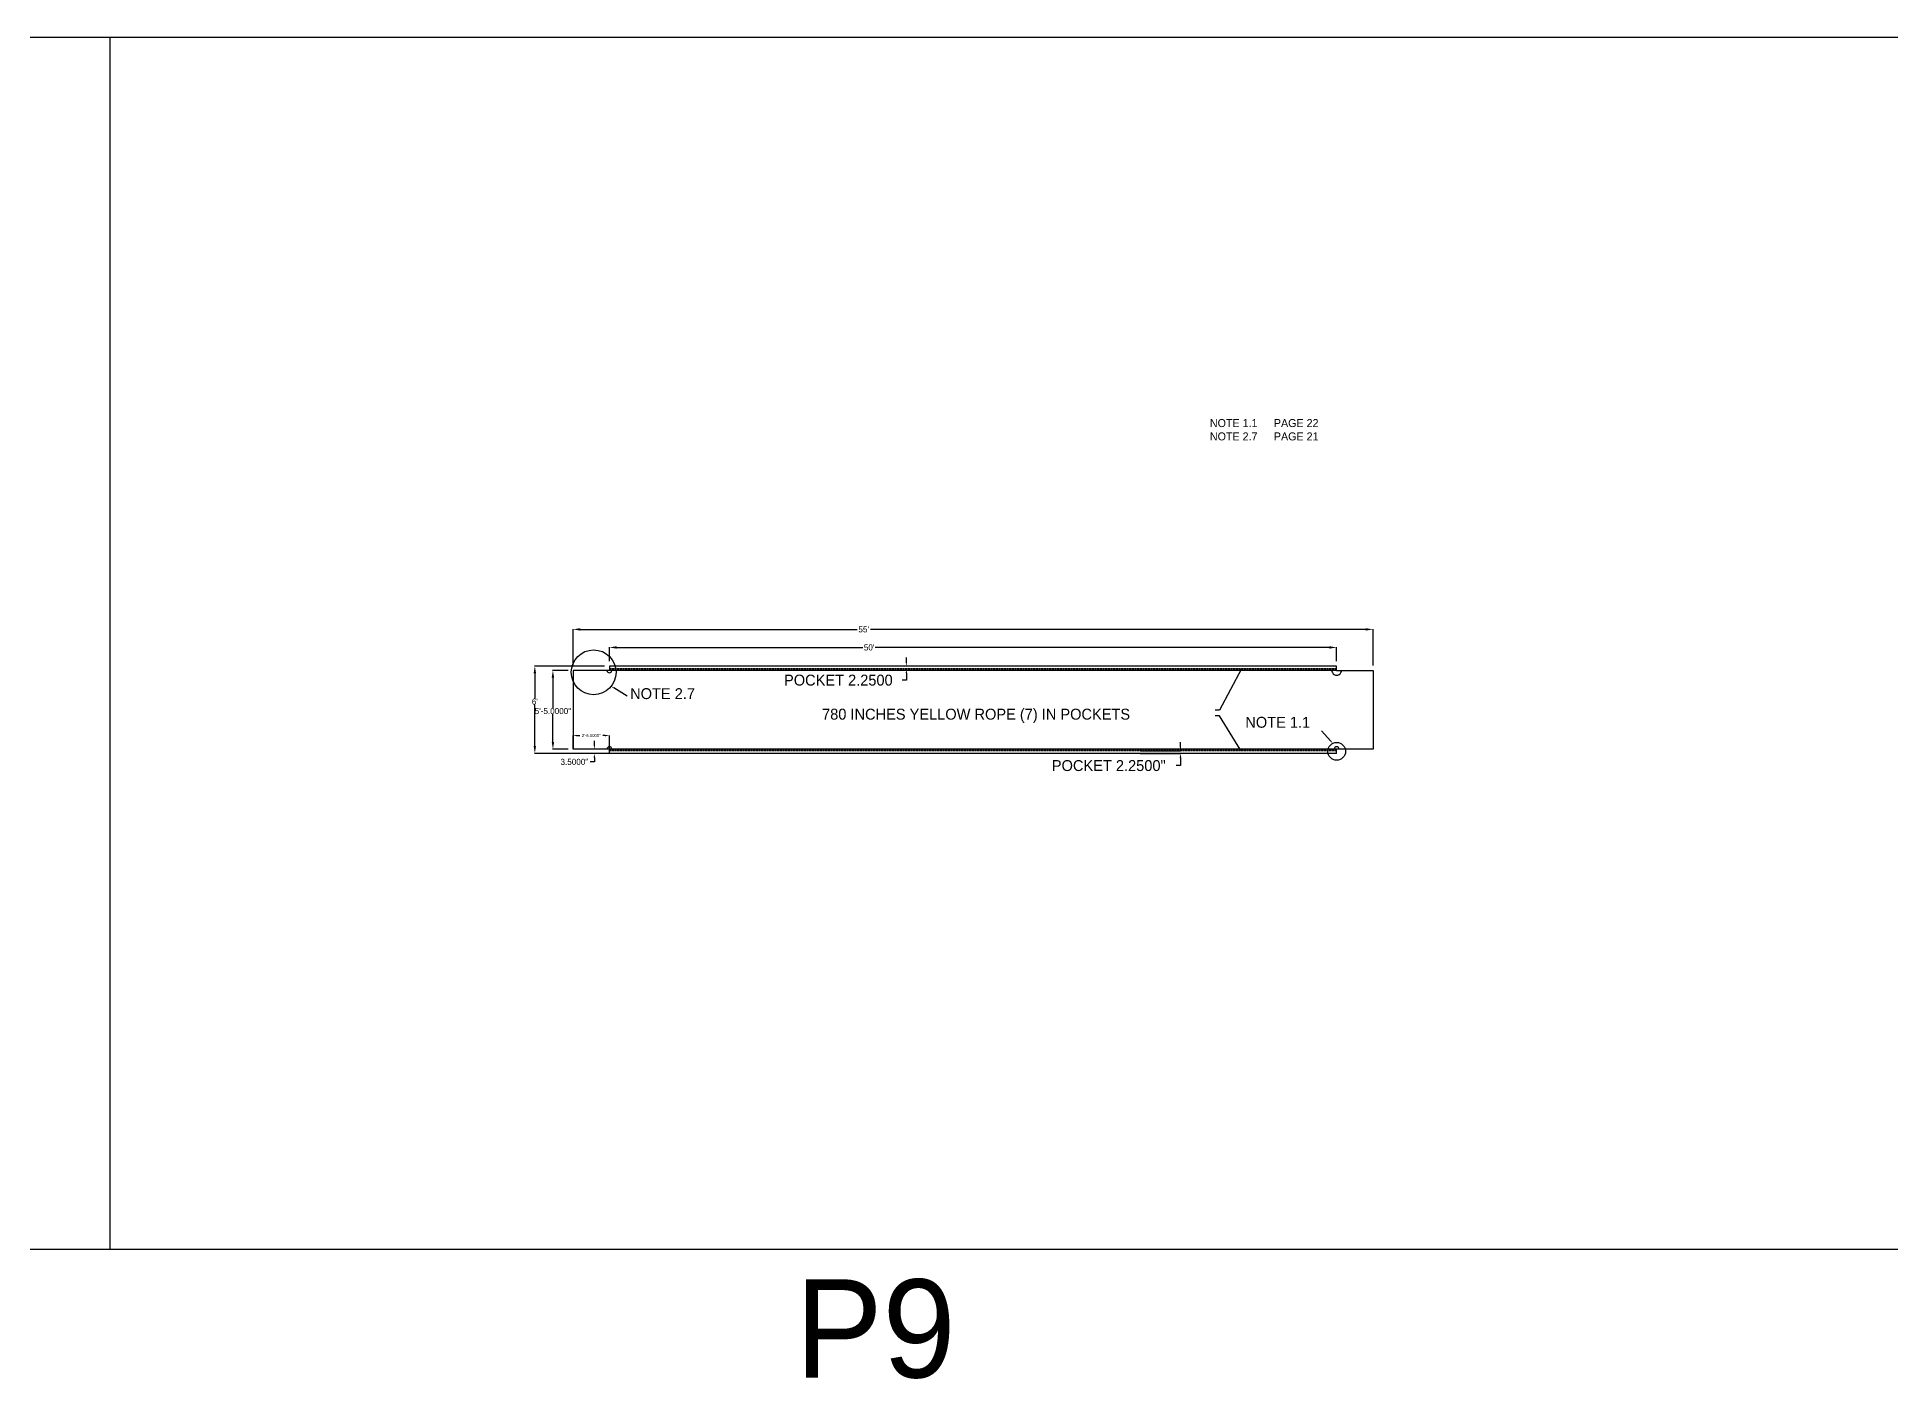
# Model space of a CAD drawing. Header units: inches. Extents: x 1631 to 16634, y 11819 to 13981.
# Drawn here: x 13574 to 15103, y 12874 to 13981 of the extents above; entities that cross this region are included whole.
import ezdxf

# ---------------------------------------------------------------- set-up
doc = ezdxf.new("R2010")
doc.units = ezdxf.units.IN
doc.header["$MEASUREMENT"] = 0
doc.linetypes.add('HIDDEN', pattern=[0.375, 0.25, -0.125])
for name, color, linetype in [('DIMENSION', 7, 'Continuous'), ('FINISH', 1, 'Continuous'), ('STECH', 7, 'HIDDEN'), ('TEXT', 7, 'Continuous')]:
    doc.layers.add(name, color=color, linetype=linetype)
doc.dimstyles.get("Standard").update_dxf_attribs({"dimtxt": 2.5, "dimasz": 3.5, "dimexe": 0.18, "dimexo": 0.0625, "dimgap": 0.09, "dimtad": 0, "dimtih": 1, "dimtoh": 1, "dimdec": 4, "dimzin": 0, "dimdsep": 46, "dimlunit": 3, "dimtxsty": 'Standard', "dimcen": 0.09, "dimadec": 0, "dimazin": 0, "dimtfac": 1, "dimtdec": 4, "dimtofl": 0, "dimtmove": 0, "dimatfit": 3, "dimfxl": 0, "dimtolj": 1, "dimtzin": 0, "dimarcsym": 0})

# ---------------------------------------------------------------- blocks, each defined once
blk = doc.blocks.new('*D126')
at = {"layer": 'DEFPOINTS', "color": 0}
for p in [(14645.9, 13477.2), (14045.9, 13461.8), (14645.9, 13461.8)]:
    blk.add_point(p, dxfattribs=at)
at = {"layer": 'DIMENSION', "color": 0, "lineweight": -2}
for p, q in [((14045.9, 13465.8), (14045.9, 13477.4)), ((14051.9, 13477.2), (14255.1, 13477.2)), ((14639.9, 13477.2), (14265.3, 13477.2)), ((14645.9, 13465.8), (14645.9, 13477.4))]:
    blk.add_line(p, q, dxfattribs=at)
at = {"layer": 'DIMENSION', "color": 0}
for points in [[(14051.9, 13478.2), (14051.9, 13476.2), (14045.9, 13477.2)], [(14639.9, 13478.2), (14639.9, 13476.2), (14645.9, 13477.2)]]:
    blk.add_solid(points, dxfattribs=at)
at = {"layer": 'DIMENSION', "color": 0, "insert": (14260.2, 13477.2), "char_height": 5, "attachment_point": 5}
blk.add_mtext("\\A1;50'", dxfattribs=at)
blk = doc.blocks.new('*D127')
at = {"layer": 'DEFPOINTS', "color": 0}
for p in [(14015.9, 13492.1), (14015.9, 13458.3), (14675.9, 13458.3)]:
    blk.add_point(p, dxfattribs=at)
at = {"layer": 'DIMENSION', "color": 0, "lineweight": -2}
for p, q in [((14015.9, 13462.3), (14015.9, 13492.3)), ((14021.9, 13492.1), (14250.2, 13492.1)), ((14669.9, 13492.1), (14261.2, 13492.1)), ((14675.9, 13462.3), (14675.9, 13492.3))]:
    blk.add_line(p, q, dxfattribs=at)
at = {"layer": 'DIMENSION', "color": 0}
for points in [[(14021.9, 13493.1), (14021.9, 13491.1), (14015.9, 13492.1)], [(14669.9, 13493.1), (14669.9, 13491.1), (14675.9, 13492.1)]]:
    blk.add_solid(points, dxfattribs=at)
at = {"layer": 'DIMENSION', "color": 0, "insert": (14255.7, 13492.1), "char_height": 5, "attachment_point": 5}
blk.add_mtext("\\A1;55'", dxfattribs=at)
blk = doc.blocks.new('*D128')
at = {"layer": 'DEFPOINTS', "color": 0}
for p in [(14015.9, 13458.3), (13999.3, 13393.3), (14015.9, 13393.3)]:
    blk.add_point(p, dxfattribs=at)
at = {"layer": 'DIMENSION', "color": 0, "lineweight": -2}
for p, q in [((14011.9, 13458.3), (13999.1, 13458.3)), ((13999.3, 13452.3), (13999.3, 13427.3)), ((13999.3, 13399.3), (13999.3, 13422.2)), ((14011.9, 13393.3), (13999.1, 13393.3))]:
    blk.add_line(p, q, dxfattribs=at)
at = {"layer": 'DIMENSION', "color": 0}
for points in [[(13998.3, 13452.3), (14000.3, 13452.3), (13999.3, 13458.3)], [(13998.3, 13399.3), (14000.3, 13399.3), (13999.3, 13393.3)]]:
    blk.add_solid(points, dxfattribs=at)
at = {"layer": 'DIMENSION', "color": 0, "insert": (13999.3, 13424.7), "char_height": 5, "attachment_point": 5}
blk.add_mtext('\\A1;5\'-5.0000"', dxfattribs=at)
blk = doc.blocks.new('*D129')
at = {"layer": 'DEFPOINTS', "color": 0}
for p in [(14045.9, 13461.8), (13984.4, 13389.8), (14045.9, 13389.8)]:
    blk.add_point(p, dxfattribs=at)
at = {"layer": 'DIMENSION', "color": 0, "lineweight": -2}
for p, q in [((14041.9, 13461.8), (13984.2, 13461.8)), ((13984.4, 13455.8), (13984.4, 13435.1)), ((13984.4, 13395.8), (13984.4, 13429.9)), ((14041.9, 13389.8), (13984.2, 13389.8))]:
    blk.add_line(p, q, dxfattribs=at)
at = {"layer": 'DIMENSION', "color": 0}
for points in [[(13983.4, 13455.8), (13985.4, 13455.8), (13984.4, 13461.8)], [(13983.4, 13395.8), (13985.4, 13395.8), (13984.4, 13389.8)]]:
    blk.add_solid(points, dxfattribs=at)
at = {"layer": 'DIMENSION', "color": 0, "insert": (13984.4, 13432.5), "char_height": 5, "attachment_point": 5}
blk.add_mtext("\\A1;6'", dxfattribs=at)
blk = doc.blocks.new('*D130')
at = {"layer": 'DEFPOINTS', "color": 0}
for p in [(14290.8, 13461.8), (14290.8, 13459.5), (14290.9, 13459.5)]:
    blk.add_point(p, dxfattribs=at)
at = {"layer": 'TEXT', "color": 0, "lineweight": -2}
for p, q in [((14290.9, 13465.3), (14290.9, 13468.8)), ((14290.9, 13461.8), (14291.1, 13461.8)), ((14290.9, 13459.5), (14291.1, 13459.5)), ((14290.9, 13450.2), (14287.4, 13450.2)), ((14290.9, 13456), (14290.9, 13450.2))]:
    blk.add_line(p, q, dxfattribs=at)
at = {"layer": 'TEXT', "color": 0}
for points in [[(14290.3, 13465.3), (14291.5, 13465.3), (14290.9, 13461.8)], [(14290.3, 13456), (14291.5, 13456), (14290.9, 13459.5)]]:
    blk.add_solid(points, dxfattribs=at)
at = {"layer": 'TEXT', "color": 0, "insert": (14234.8, 13450.2), "char_height": 9, "attachment_point": 5}
blk.add_mtext('\\A1;POCKET 2.2500', dxfattribs=at)
blk = doc.blocks.new('*D138')
at = {"layer": 'DEFPOINTS', "color": 0}
for p in [(14033.5, 13389.8), (14045.9, 13393.3), (14045.9, 13389.8)]:
    blk.add_point(p, dxfattribs=at)
at = {"layer": 'TEXT', "color": 0, "lineweight": -2}
for p, q in [((14033.5, 13396.8), (14033.5, 13400.3)), ((14033.5, 13382.8), (14030, 13382.8)), ((14045.8, 13393.3), (14033.4, 13393.3)), ((14045.8, 13389.8), (14033.4, 13389.8)), ((14033.5, 13386.3), (14033.5, 13382.8))]:
    blk.add_line(p, q, dxfattribs=at)
at = {"layer": 'TEXT', "color": 0}
for points in [[(14032.9, 13396.8), (14034.1, 13396.8), (14033.5, 13393.3)], [(14032.9, 13386.3), (14034.1, 13386.3), (14033.5, 13389.8)]]:
    blk.add_solid(points, dxfattribs=at)
at = {"layer": 'TEXT', "color": 0, "insert": (14017, 13382.8), "char_height": 5, "attachment_point": 5}
blk.add_mtext('\\A1;3.5000"', dxfattribs=at)
blk = doc.blocks.new('*D139')
at = {"layer": 'DEFPOINTS', "color": 0}
for p in [(14045.9, 13404.5), (14015.9, 13393.3), (14045.9, 13391.5)]:
    blk.add_point(p, dxfattribs=at)
at = {"layer": 'TEXT', "color": 0, "lineweight": -2}
for p, q in [((14015.9, 13393.3), (14015.9, 13404.7)), ((14019.4, 13404.5), (14021.4, 13404.5)), ((14042.4, 13404.5), (14040.4, 13404.5)), ((14045.9, 13391.6), (14045.9, 13404.7))]:
    blk.add_line(p, q, dxfattribs=at)
at = {"layer": 'TEXT', "color": 0}
for points in [[(14019.4, 13405.1), (14019.4, 13403.9), (14015.9, 13404.5)], [(14042.4, 13405.1), (14042.4, 13403.9), (14045.9, 13404.5)]]:
    blk.add_solid(points, dxfattribs=at)
at = {"layer": 'TEXT', "color": 0, "insert": (14030.9, 13404.5), "char_height": 2.5, "attachment_point": 5}
blk.add_mtext('\\A1;2\'-6.0000"', dxfattribs=at)
blk = doc.blocks.new('*D183')
at = {"layer": 'DEFPOINTS', "color": 0}
for p in [(14483.8, 13389.8), (14484.2, 13392), (14517, 13389.8)]:
    blk.add_point(p, dxfattribs=at)
at = {"layer": 'DIMENSION', "color": 0, "lineweight": -2}
for p, q in [((14517, 13395.5), (14517, 13399)), ((14483.9, 13389.8), (14517.2, 13389.8)), ((14484.2, 13392), (14517.2, 13392)), ((14517, 13386.3), (14517, 13379.7)), ((14517, 13379.7), (14513.5, 13379.7))]:
    blk.add_line(p, q, dxfattribs=at)
at = {"layer": 'DIMENSION', "color": 0}
for points in [[(14516.4, 13395.5), (14517.6, 13395.5), (14517, 13392)], [(14516.4, 13386.3), (14517.6, 13386.3), (14517, 13389.8)]]:
    blk.add_solid(points, dxfattribs=at)
at = {"layer": 'DIMENSION', "color": 0, "insert": (14457.9, 13379.7), "char_height": 9, "attachment_point": 5}
blk.add_mtext('\\A1;POCKET 2.2500"', dxfattribs=at)

msp = doc.modelspace()

# ---------------------------------------------------------------- linework, layer by layer
at = {"layer": 'FINISH'}
for p, q in [((14645.89816, 13461.76638), (14045.89816, 13461.76638)), ((14045.89816, 13461.76638), (14045.89816, 13458.26638)), ((14645.89816, 13458.26638), (14645.89816, 13461.76638)), ((14015.89816, 13458.26638), (14015.89816, 13393.26638)), ((14045.89816, 13458.26638), (14015.89816, 13458.26638)), ((14645.89816, 13458.26638), (14045.89816, 13458.26638)), ((14645.89816, 13458.26638), (14675.89816, 13458.26638)), ((14675.89816, 13458.26638), (14675.89816, 13393.26638)), ((14045.89816, 13393.26638), (14015.89816, 13393.26638)), ((14645.89816, 13393.26638), (14045.89816, 13393.26638)), ((14045.89816, 13389.76638), (14045.89816, 13393.26638)), ((14645.89816, 13389.76638), (14045.89816, 13389.76638)), ((14675.89816, 13393.26638), (14645.89816, 13393.26638)), ((14645.89816, 13389.76638), (14645.89816, 13393.26638))]:
    msp.add_line(p, q, dxfattribs=at)
for centre, radius, start, end in [((14045.89816, 13458.26638), 2, 180, 0), ((14645.89816, 13458.26638), 4, 176.4166783, 3.5833217), ((14045.89816, 13393.26638), 2, 0, 180), ((14645.89816, 13393.26638), 2, 0, 180)]:
    msp.add_arc(centre, radius, start, end, dxfattribs=at)
at = {"layer": 'STECH', "ltscale": 0.015}
for p, q in [((14645.89816, 13459.51638), (14045.89816, 13459.51638)), ((14645.89816, 13458.51638), (14045.89816, 13458.51638)), ((14645.89816, 13393.01638), (14045.89816, 13393.01638)), ((14645.89816, 13392.01638), (14045.89816, 13392.01638))]:
    msp.add_line(p, q, dxfattribs=at)
at = {"layer": 'TEXT'}
for p, q in [((12133.76147, 13980.7397), (13633.76147, 13980.7397)), ((13633.76147, 13980.7397), (13633.76147, 12980.7397)), ((13633.76147, 13980.7397), (15133.76147, 13980.7397)), ((13633.76147, 13980.7397), (13633.76147, 12980.7397)), ((14060.63878, 13437.1045), (14049.4744, 13443.86637)), ((14633.43435, 13408.33184), (14641.01797, 13399.93009)), ((12133.76147, 12980.7397), (13633.76147, 12980.7397)), ((13633.76147, 12980.7397), (15133.76147, 12980.7397))]:
    msp.add_line(p, q, dxfattribs=at)
for centre, radius in [((14032.93209, 13456.70998), 18.48464), ((14645.89816, 13391.51638), 7.34291)]:
    msp.add_circle(centre, radius, dxfattribs=at)
for points in [[(14049.66993, 13444.23431), (14049.27886, 13443.49843), (14047.26676, 13445.03956)], [(14640.72481, 13399.634), (14641.31113, 13400.22618), (14642.7945, 13398.17113)]]:
    msp.add_solid(points, dxfattribs=at)

# ---------------------------------------------------------------- texts
at = {"layer": 'DIMENSION', "insert": (14545.68702, 13424.23909), "char_height": 2.5, "attachment_point": 9}
msp.add_mtext('\\A1;', dxfattribs=at)
at = {"layer": 'TEXT'}
for s, height, p in [('NOTE 2.7', 9, (14063.02307, 13434.604)), ('780 INCHES YELLOW ROPE (7) IN POCKETS', 9, (14221.35687, 13417.65955)), ('NOTE 1.1', 9, (14570.55176, 13410.96666)), ('P9', 80.977854, (14199.09175, 12874.92702))]:
    msp.add_text(s, height=height, dxfattribs=at).set_placement(p)
at = {"layer": 'TEXT', "insert": (14541.31743, 13665.61689), "char_height": 6.6, "width": 210.3834797, "attachment_point": 1}
msp.add_mtext('NOTE 1.1^IPAGE 22\\PNOTE 2.7^IPAGE 21', dxfattribs=at)

# ---------------------------------------------------------------- dimensions: what is measured, and where the dimension line sits
at = {"layer": 'DIMENSION'}
for base, p1, p2, picture, middle in [((14015.89816, 13492.07751), (14675.89816, 13458.26638), (14015.89816, 13458.26638), '*D127', (14255.69908, 13492.07751)), ((14645.89816, 13477.2248), (14045.89816, 13461.76638), (14645.89816, 13461.76638), '*D126', (14260.20341, 13477.2248))]:
    dim = msp.add_linear_dim(base=base, p1=p1, p2=p2, dimstyle='Standard', override={"dimscale": 1, "dimtxt": 5, "dimasz": 6, "dimexo": 4, "dimcen": 6, "dimatfit": 3}, dxfattribs=at)
    dim.commit()
    dim.dimension.update_dxf_attribs({"geometry": picture, "text_midpoint": middle, "dimtype": 160})
for base, p1, p2, picture, middle in [((13984.42942, 13389.76638), (14045.89816, 13461.76638), (14045.89816, 13389.76638), '*D129', (13984.42942, 13432.53301)), ((13999.26196, 13393.26638), (14015.89816, 13458.26638), (14015.89816, 13393.26638), '*D128', (13999.26196, 13424.74255))]:
    dim = msp.add_linear_dim(base=base, p1=p1, p2=p2, angle=270, dimstyle='Standard', override={"dimscale": 1, "dimtxt": 5, "dimasz": 6, "dimexo": 4, "dimcen": 6, "dimatfit": 3}, dxfattribs=at)
    dim.commit()
    dim.dimension.update_dxf_attribs({"geometry": picture, "text_midpoint": middle, "dimtype": 160})
dim = msp.add_linear_dim(base=(14516.99766, 13389.76638), p1=(14484.16082, 13392.01638), p2=(14483.8235, 13389.76638), angle=90, text='POCKET <>', dimstyle='Standard', override={"dimtxt": 9}, dxfattribs=at)
dim.commit()
dim.dimension.update_dxf_attribs({"geometry": '*D183', "text_midpoint": (14457.90766, 13379.67594), "dimtype": 160})
at = {"layer": 'TEXT'}
dim = msp.add_linear_dim(base=(14290.87322, 13459.51638), p1=(14290.81072, 13461.76638), p2=(14290.81072, 13459.51638), angle=90, text='POCKET 2.2500', dimstyle='Standard', override={"dimscale": 1, "dimtxt": 9}, dxfattribs=at)
dim.commit()
dim.dimension.update_dxf_attribs({"geometry": '*D130', "text_midpoint": (14234.78322, 13450.21735), "dimtype": 160})
dim = msp.add_linear_dim(base=(14033.5331, 13389.76638), p1=(14045.89816, 13393.26638), p2=(14045.89816, 13389.76638), angle=90, dimstyle='Standard', override={"dimtxt": 5}, dxfattribs=at)
dim.commit()
dim.dimension.update_dxf_attribs({"geometry": '*D138', "text_midpoint": (14017.02643, 13382.76638)})
dim = msp.add_linear_dim(base=(14045.89816, 13404.49554), p1=(14015.89816, 13393.26638), p2=(14045.89816, 13391.51638), dimstyle='Standard', dxfattribs=at)
dim.commit()
dim.dimension.update_dxf_attribs({"geometry": '*D139', "text_midpoint": (14030.89816, 13404.49554)})

# ---------------------------------------------------------------- leaders
at = {"layer": 'DIMENSION'}
for points in [[(14567.42715, 13459.51638), (14549.32001, 13425.43993), (14545.77702, 13425.48909)], [(14566.89215, 13392.17619), (14549.30607, 13420.81151), (14545.74687, 13420.81151)]]:
    msp.add_leader(points, dimstyle='Standard', override={"dimgap": 0.09, "dimtad": 0}, dxfattribs=at)

doc.saveas('drawing.dxf')
